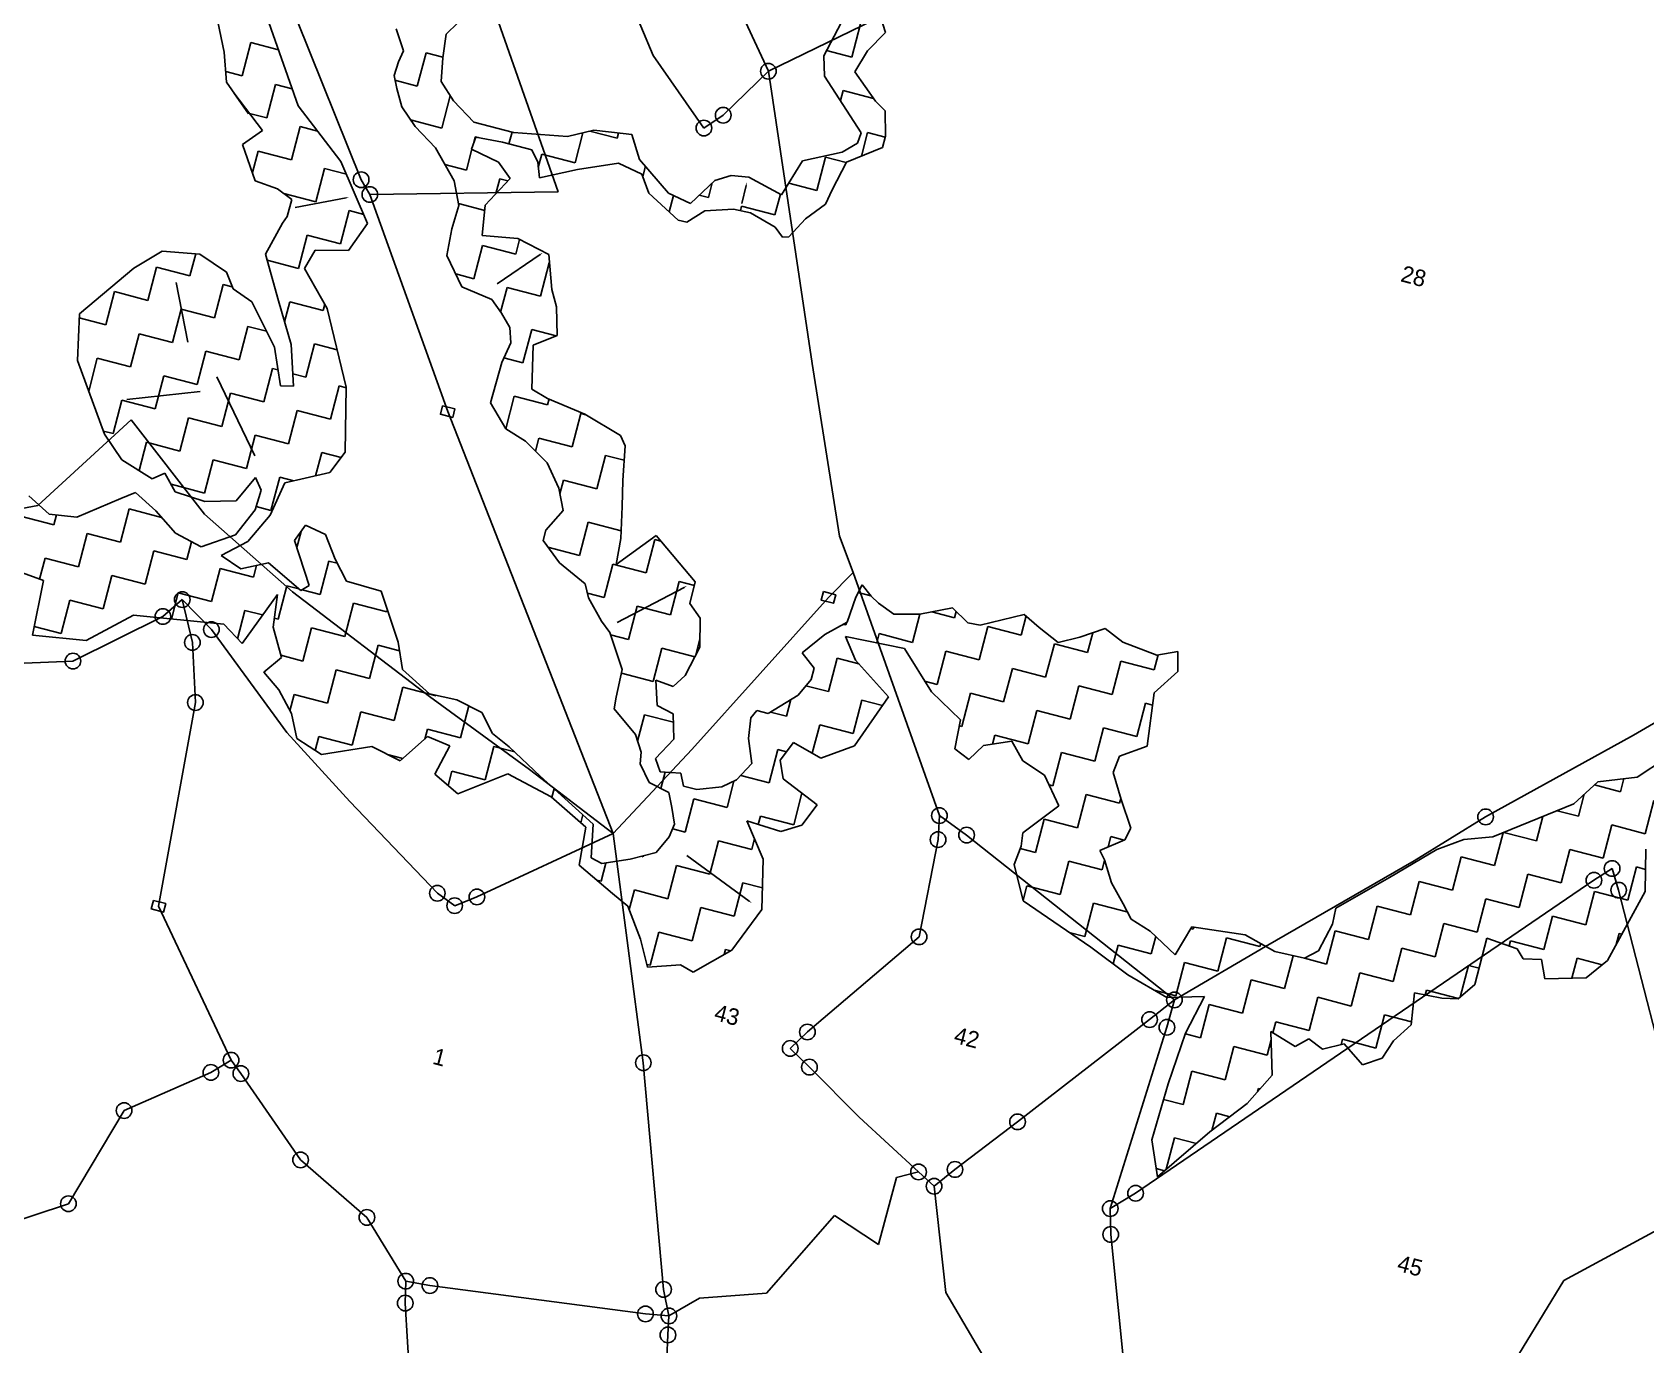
# Model space of a CAD drawing. Header units: metres. Extents: x 338426 to 341930, y 1767502 to 1770330.
# Drawn here: x 339715 to 340578, y 1768511 to 1769212 of the extents above; entities that cross this region are included whole.
import ezdxf

# ---------------------------------------------------------------- set-up
doc = ezdxf.new("R2010")
doc.units = ezdxf.units.M
for name, color, linetype in [('POLY_HATCH', 12, 'Continuous'), ('POLY_PARCEL', 6, 'Continuous'), ('POLY_WATER', 4, 'Continuous'), ('SYM_ARROW', 1, 'Continuous'), ('TEXT_PARCEL', 7, 'Continuous')]:
    doc.layers.add(name, color=color, linetype=linetype)
doc.styles.add('TEXT_MAP', font='')
doc.styles.get('TEXT_MAP').set_extended_font_data('Kruti Dev 050')

msp = doc.modelspace()

# ---------------------------------------------------------------- linework, layer by layer
for points in [[(339934.83, 1769012.71), (339941.44, 1769010.99), (339940.25, 1769006.42), (339933.64, 1769008.14)], [(340138.41, 1768913.38), (340145.02, 1768911.65), (340143.83, 1768907.08), (340137.22, 1768908.81)], [(339780.22, 1768748.32), (339786.83, 1768746.59), (339785.63, 1768742.02), (339779.03, 1768743.74)]]:
    msp.add_lwpolyline(points, close=True)
for centre in [(340108.99, 1769191.44), (340084.84, 1769167.96), (340074.51, 1769161.11), (340074.51, 1769161.11), (339891.26, 1769133.49), (339895.9, 1769125.58), (339795.65, 1768909.07), (339785.27, 1768900.03), (339811.2, 1768893.05), (339801.01, 1768886.15), (339737.19, 1768876.21), (339737.19, 1768876.21), (339802.66, 1768854.05), (340200.43, 1768793.62), (340492.5, 1768792.93), (340199.73, 1768780.76), (340215, 1768783.22), (340560.14, 1768765.33), (339932, 1768752.09), (340550.43, 1768759.03), (340563.63, 1768753.76), (339941.27, 1768745.47), (339953.16, 1768750.13), (340189.6, 1768728.81), (340326.08, 1768695.08), (340312.85, 1768684.58), (340129.85, 1768677.95), (340322.1, 1768680.45), (340120.67, 1768669.17), (339821.71, 1768662.89), (340042.14, 1768661.51), (340130.97, 1768659.17), (339810.94, 1768656.33), (339826.95, 1768655.71), (339764.53, 1768635.93), (340242.22, 1768629.94), (339858.89, 1768609.56), (340189.28, 1768603.14), (340208.78, 1768604.47), (340197.61, 1768595.49), (340305.36, 1768591.74), (339734.73, 1768586.19), (340291.78, 1768583.59), (339894.34, 1768578.87), (340292.07, 1768569.73), (339915.1, 1768544.77), (339928.04, 1768542.44), (340052.96, 1768540.38), (339914.82, 1768533.04), (340043.29, 1768527.28), (340055.85, 1768526.19), (340055.28, 1768516.01)]:
    msp.add_circle(centre, 4.18)
at = {"layer": 'POLY_HATCH'}
for p, q in [((339818.08, 1769201.6), (339813.73, 1769222.12)), ((339837.49, 1769230.42), (339857.51, 1769172.97)), ((340138.7, 1769199.75), (340151.59, 1769224.38)), ((340167.78, 1769224.54), (340171.57, 1769212.24)), ((339913.9, 1769202.36), (339909.98, 1769214.15)), ((339942.94, 1769217.4), (339936.69, 1769211.28)), ((339936.69, 1769211.28), (339934.92, 1769198.57)), ((340171.57, 1769212.24), (340161.99, 1769202.36)), ((339819.31, 1769185.67), (339818.08, 1769201.6)), ((339908.84, 1769189.14), (339911.31, 1769196.57)), ((339911.31, 1769196.57), (339913.9, 1769202.36)), ((339934.92, 1769198.57), (339933.98, 1769185.9)), ((340139.09, 1769188.87), (340138.7, 1769199.75)), ((340161.99, 1769202.36), (340155.3, 1769191.18)), ((339910.28, 1769182.3), (339908.84, 1769189.14)), ((340158.64, 1769158.47), (340139.09, 1769188.87)), ((340155.3, 1769191.18), (340166.26, 1769175.4)), ((339831.02, 1769168.61), (339819.31, 1769185.67)), ((339838.47, 1769159.85), (339823.25, 1769179.98)), ((339823.25, 1769179.98), (339831.02, 1769168.61)), ((339913.09, 1769172.42), (339910.28, 1769182.3)), ((339933.98, 1769185.9), (339940.61, 1769175.65)), ((339857.51, 1769172.97), (339880.48, 1769143.28)), ((339920.07, 1769161.98), (339913.09, 1769172.42)), ((339940.61, 1769175.65), (339951.59, 1769164.26)), ((340166.26, 1769175.4), (340171.4, 1769170.29)), ((340171.4, 1769170.29), (340171.64, 1769156.77)), ((339931.08, 1769150.49), (339920.07, 1769161.98)), ((339951.59, 1769164.26), (339972.64, 1769158.77)), ((339827.9, 1769152.38), (339838.47, 1769159.85)), ((339952.53, 1769156.27), (339950.31, 1769149.85)), ((339966.91, 1769153.59), (339952.53, 1769156.27)), ((339982.55, 1769149.51), (339966.91, 1769153.59)), ((339972.64, 1769158.77), (340001.55, 1769156.64)), ((340001.55, 1769156.64), (340015.59, 1769159.95)), ((340015.59, 1769159.95), (340031.41, 1769158.14)), ((340031.41, 1769158.14), (340035.95, 1769157.73)), ((340035.95, 1769157.73), (340040.18, 1769144.23)), ((340148.41, 1769148.21), (340156.68, 1769153.05)), ((340156.68, 1769153.05), (340158.64, 1769158.47)), ((340171.64, 1769156.77), (340170.06, 1769150.72)), ((339834.65, 1769132.85), (339827.9, 1769152.38)), ((339941.02, 1769132.82), (339931.08, 1769150.49)), ((339950.31, 1769149.85), (339964.66, 1769142.87)), ((339985.65, 1769142.78), (339982.55, 1769149.51)), ((340040.18, 1769144.23), (340055.65, 1769126.25)), ((340127.25, 1769143.51), (340148.41, 1769148.21)), ((340170.06, 1769150.72), (340150.76, 1769142.84)), ((339880.48, 1769143.28), (339894.7, 1769110.11)), ((339964.66, 1769142.87), (339971.02, 1769134.21)), ((339986.7, 1769134.43), (339985.65, 1769142.78)), ((340006.93, 1769138.92), (339986.7, 1769134.43)), ((340028.84, 1769142.36), (340006.93, 1769138.92)), ((340041.3, 1769136.41), (340028.84, 1769142.36)), ((340045.12, 1769126.26), (340041.3, 1769136.41)), ((340080.35, 1769133.14), (340089.1, 1769135.7)), ((340089.1, 1769135.7), (340098.58, 1769134.84)), ((340116.06, 1769125.43), (340127.25, 1769143.51)), ((340150.76, 1769142.84), (340143.15, 1769128.13)), ((339846.5, 1769128.68), (339834.65, 1769132.85)), ((339854.15, 1769122.92), (339846.5, 1769128.68)), ((339943.54, 1769119.78), (339941.02, 1769132.82)), ((339971.02, 1769134.21), (339957.59, 1769119.95)), ((340067.42, 1769120.85), (340080.35, 1769133.14)), ((340098.58, 1769134.84), (340116.06, 1769125.43)), ((340143.15, 1769128.13), (340139.53, 1769120.46)), ((339851.79, 1769113.84), (339854.15, 1769122.92)), ((339939.74, 1769107.31), (339943.54, 1769119.78)), ((339957.59, 1769119.95), (339956.04, 1769103.67)), ((340060.78, 1769111.94), (340045.12, 1769126.26)), ((340055.65, 1769126.25), (340067.42, 1769120.85)), ((340139.53, 1769120.46), (340128.82, 1769112.49)), ((339840.07, 1769093.75), (339849.22, 1769110.21)), ((339849.22, 1769110.21), (339851.79, 1769113.84)), ((339894.7, 1769110.11), (339884.43, 1769095.57)), ((340065.32, 1769110.76), (340060.78, 1769111.94)), ((340075, 1769116.85), (340065.32, 1769110.76)), ((340090.31, 1769117.7), (340075, 1769116.85)), ((340099.52, 1769115.83), (340090.31, 1769117.7)), ((340112.59, 1769108.11), (340099.52, 1769115.83)), ((340128.82, 1769112.49), (340119.87, 1769102.98)), ((339937.07, 1769092.94), (339939.74, 1769107.31)), ((339956.04, 1769103.67), (339975.04, 1769102.08)), ((339975.04, 1769102.08), (339991.64, 1769093.44)), ((340116.58, 1769102.76), (340112.59, 1769108.11)), ((340119.87, 1769102.98), (340116.58, 1769102.76)), ((339769.69, 1769086.28), (339784.95, 1769095.22)), ((339784.95, 1769095.22), (339805.04, 1769093.74)), ((339805.04, 1769093.74), (339819.24, 1769084.11)), ((339847.03, 1769068.78), (339840.07, 1769093.75)), ((339866.73, 1769095.88), (339860.94, 1769086.08)), ((339884.43, 1769095.57), (339866.73, 1769095.88)), ((339945.12, 1769076.3), (339937.07, 1769092.94)), ((339991.64, 1769093.44), (339993.22, 1769074.72)), ((339740.66, 1769061.86), (339769.69, 1769086.28)), ((339819.24, 1769084.11), (339822.81, 1769075.1)), ((339860.94, 1769086.08), (339873.11, 1769064.6)), ((339961.11, 1769069.43), (339945.12, 1769076.3)), ((339822.81, 1769075.1), (339832.86, 1769068.17)), ((339832.86, 1769068.17), (339839.92, 1769053.95)), ((339853.87, 1769045.46), (339847.03, 1769068.78)), ((339966.22, 1769062.17), (339961.11, 1769069.43)), ((339993.22, 1769074.72), (339995.66, 1769065.47)), ((339739.52, 1769036.85), (339740.66, 1769061.86)), ((339873.11, 1769064.6), (339883.18, 1769022.67)), ((339970.7, 1769054.54), (339966.22, 1769062.17)), ((339995.66, 1769065.47), (339996.01, 1769050.3)), ((339839.92, 1769053.95), (339844.88, 1769044.04)), ((339971.24, 1769046.32), (339970.7, 1769054.54)), ((339996.01, 1769050.3), (339983.31, 1769045)), ((339844.88, 1769044.04), (339848.08, 1769023.28)), ((339855.04, 1769023.08), (339853.87, 1769045.46)), ((339966.5, 1769035.8), (339971.24, 1769046.32)), ((339983.31, 1769045), (339982.56, 1769021.51)), ((339754.05, 1768997.53), (339739.52, 1769036.85)), ((339960.34, 1769014.25), (339966.5, 1769035.8)), ((339848.08, 1769023.28), (339855.04, 1769023.08)), ((339883.18, 1769022.67), (339882.7, 1768987.8)), ((339982.56, 1769021.51), (339990.99, 1769016.62)), ((339990.99, 1769016.62), (340010.88, 1769008.19)), ((339968.54, 1769000.27), (339960.34, 1769014.25)), ((340010.88, 1769008.19), (340029.99, 1768996.74)), ((339763.39, 1768983.78), (339754.05, 1768997.53)), ((339979.22, 1768993.71), (339968.54, 1769000.27)), ((339990.74, 1768982.09), (339979.22, 1768993.71)), ((340029.99, 1768996.74), (340032.34, 1768991.29)), ((340032.34, 1768991.29), (340031.26, 1768972.72)), ((339779.6, 1768973.63), (339763.39, 1768983.78)), ((339882.7, 1768987.8), (339874.5, 1768977.02)), ((339996.93, 1768968.63), (339990.74, 1768982.09)), ((339786.33, 1768976.72), (339779.6, 1768973.63)), ((339791.8, 1768966.68), (339786.33, 1768976.72)), ((339834.74, 1768974.31), (339824.5, 1768961.91)), ((339837.84, 1768967.58), (339834.74, 1768974.31)), ((339861.32, 1768974), (339850.42, 1768971.46)), ((339874.5, 1768977.02), (339861.32, 1768974)), ((340031.26, 1768972.72), (340030.87, 1768958.83)), ((339713.64, 1768964.57), (339724.54, 1768954.72)), ((339739.19, 1768953.05), (339762.81, 1768963.04)), ((339762.81, 1768963.04), (339770.67, 1768966.27)), ((339770.67, 1768966.27), (339781.57, 1768956.42)), ((339807.68, 1768961.45), (339791.8, 1768966.68)), ((339834.57, 1768957.12), (339837.84, 1768967.58)), ((339850.42, 1768971.46), (339842.65, 1768954.1)), ((339999.21, 1768956.73), (339996.93, 1768968.63)), ((339724.54, 1768954.72), (339739.19, 1768953.05)), ((339781.57, 1768956.42), (339791.95, 1768944.56)), ((339824.5, 1768961.91), (339807.68, 1768961.45)), ((339824.06, 1768943.71), (339834.57, 1768957.12)), ((339989.99, 1768946.21), (339999.21, 1768956.73)), ((340030.87, 1768958.83), (340030.19, 1768941.77)), ((339842.65, 1768954.1), (339830.76, 1768940.15)), ((339855.67, 1768940.65), (339861.57, 1768948.8)), ((339861.57, 1768948.8), (339872.15, 1768943.88)), ((339988.55, 1768940.66), (339989.99, 1768946.21)), ((339791.95, 1768944.56), (339805.66, 1768937.21)), ((339805.66, 1768937.21), (339824.06, 1768943.71)), ((339830.76, 1768940.15), (339816.39, 1768932.6)), ((339863.4, 1768916.56), (339855.67, 1768940.65)), ((339872.15, 1768943.88), (339877.32, 1768930.69)), ((339997.28, 1768928.69), (339988.55, 1768940.66)), ((340027.64, 1768927.9), (340048.92, 1768943.34)), ((340030.19, 1768941.77), (340027.64, 1768927.9)), ((340048.92, 1768943.34), (340069.91, 1768918.48)), ((339721.46, 1768919.26), (339690.28, 1768930.5)), ((339816.39, 1768932.6), (339826.94, 1768925.53)), ((339826.94, 1768925.53), (339841.77, 1768928.66)), ((339841.77, 1768928.66), (339858.94, 1768913.95)), ((339877.32, 1768930.69), (339883.4, 1768918.87)), ((340011.08, 1768917.55), (339997.28, 1768928.69)), ((339715.53, 1768890.02), (339721.46, 1768919.26)), ((339846.49, 1768911.84), (339827.57, 1768885.56)), ((339844.18, 1768894.3), (339846.49, 1768911.84)), ((339858.94, 1768913.95), (339863.4, 1768916.56)), ((339883.4, 1768918.87), (339901.93, 1768913.49)), ((339901.93, 1768913.49), (339911.02, 1768886.36)), ((340012.9, 1768910.08), (340011.08, 1768917.55)), ((340069.91, 1768918.48), (340067.07, 1768907.06)), ((340155.75, 1768910.29), (340159.11, 1768916.95)), ((340159.11, 1768916.95), (340163.98, 1768910.83)), ((340019.85, 1768897.5), (340012.9, 1768910.08)), ((340067.07, 1768907.06), (340072.55, 1768899.16)), ((340151.19, 1768896.94), (340155.75, 1768910.29)), ((340163.98, 1768910.83), (340167.86, 1768907.13)), ((340167.86, 1768907.13), (340176.02, 1768901.23)), ((340190.06, 1768901.33), (340207.44, 1768904.67)), ((340207.44, 1768904.67), (340215.58, 1768896.63)), ((339769.5, 1768900.72), (339744.25, 1768887.17)), ((339817.85, 1768895.85), (339769.5, 1768900.72)), ((339827.57, 1768885.56), (339817.85, 1768895.85)), ((339848.6, 1768878.18), (339844.18, 1768894.3)), ((340024.21, 1768891.51), (340019.85, 1768897.5)), ((340072.55, 1768899.16), (340072.27, 1768883.62)), ((340139.24, 1768890.37), (340151.19, 1768896.94)), ((340176.02, 1768901.23), (340190.06, 1768901.33)), ((340215.58, 1768896.63), (340222.27, 1768895.42)), ((340222.27, 1768895.42), (340245.85, 1768901.11)), ((340245.85, 1768901.11), (340253.74, 1768894.2)), ((340253.74, 1768894.2), (340264.03, 1768886.13)), ((339744.25, 1768887.17), (339715.53, 1768890.02)), ((339911.02, 1768886.36), (339913.32, 1768871.68)), ((340030.89, 1768871.68), (340024.21, 1768891.51)), ((340127, 1768880.64), (340139.24, 1768890.37)), ((340181.78, 1768882.94), (340150.31, 1768889.34)), ((340150.31, 1768889.34), (340155.61, 1768876.61)), ((340264.03, 1768886.13), (340275.57, 1768889.04)), ((340275.57, 1768889.04), (340289.15, 1768893.57)), ((340289.15, 1768893.57), (340298.56, 1768886.27)), ((340298.56, 1768886.27), (340316.7, 1768879.38)), ((339839.25, 1768870.19), (339848.6, 1768878.18)), ((340072.27, 1768883.62), (340064.53, 1768868.42)), ((340133.49, 1768872.49), (340127, 1768880.64)), ((340196.14, 1768859.69), (340181.78, 1768882.94)), ((340316.7, 1768879.38), (340327.97, 1768881.28)), ((340327.97, 1768881.28), (340327.86, 1768870.54)), ((339847.25, 1768860.84), (339839.25, 1768870.19)), ((339913.32, 1768871.68), (339927.73, 1768858.77)), ((340027.58, 1768856.93), (340030.89, 1768871.68)), ((340064.53, 1768868.42), (340058.14, 1768862.55)), ((340131.91, 1768866.44), (340133.49, 1768872.49)), ((340155.61, 1768876.61), (340173.21, 1768857.06)), ((340327.86, 1768870.54), (340315.23, 1768859.3)), ((339853.94, 1768848.21), (339847.25, 1768860.84)), ((340058.14, 1768862.55), (340048.82, 1768866.06)), ((340048.82, 1768866.06), (340049.57, 1768852.4)), ((340124.87, 1768858.05), (340131.91, 1768866.44)), ((340211.75, 1768844.73), (340196.14, 1768859.69)), ((339927.73, 1768858.77), (339942.5, 1768855.45)), ((339942.5, 1768855.45), (339955.83, 1768848.74)), ((340026.5, 1768850.75), (340027.58, 1768856.93)), ((340049.57, 1768852.4), (340058.12, 1768848.01)), ((340108.84, 1768848.24), (340124.87, 1768858.05)), ((340173.21, 1768857.06), (340155.04, 1768830.96)), ((340315.23, 1768859.3), (340311.52, 1768830.66)), ((339856.79, 1768834.77), (339853.94, 1768848.21)), ((339955.83, 1768848.74), (339961.54, 1768837.56)), ((340038, 1768836.98), (340026.5, 1768850.75)), ((340058.12, 1768848.01), (340058.37, 1768834.49)), ((340098.33, 1768834.83), (340099.58, 1768845.81)), ((340099.58, 1768845.81), (340102.78, 1768849.82)), ((340102.78, 1768849.82), (340108.84, 1768848.24)), ((340208.61, 1768829.22), (340211.75, 1768844.73)), ((339870.02, 1768826.33), (339856.79, 1768834.77)), ((339926.81, 1768835.83), (339912.08, 1768822.89)), ((339938.69, 1768830.91), (339926.81, 1768835.83)), ((339961.54, 1768837.56), (339970.44, 1768830.39)), ((340040.94, 1768827.6), (340038, 1768836.98)), ((340058.37, 1768834.49), (340048.65, 1768824.11)), ((340100.22, 1768821.41), (340098.33, 1768834.83)), ((339897.01, 1768830.62), (339870.02, 1768826.33)), ((339912.08, 1768822.89), (339897.01, 1768830.62)), ((339930.65, 1768815.77), (339938.69, 1768830.91)), ((339970.44, 1768830.39), (339986.94, 1768814.77)), ((340040.37, 1768821.28), (340040.94, 1768827.6)), ((340122.36, 1768832.69), (340115.34, 1768823.18)), ((340136.97, 1768824.33), (340122.36, 1768832.69)), ((340155.04, 1768830.96), (340136.97, 1768824.33)), ((340216.22, 1768823.6), (340208.61, 1768829.22)), ((340224.07, 1768831.08), (340216.22, 1768823.6)), ((340239.23, 1768833.47), (340224.07, 1768831.08)), ((340245.08, 1768822.87), (340239.23, 1768833.47)), ((340296.67, 1768825.38), (340293.31, 1768816.73)), ((340311.52, 1768830.66), (340296.67, 1768825.38)), ((340045.33, 1768811.38), (340040.37, 1768821.28)), ((340048.65, 1768824.11), (340051.11, 1768817)), ((340051.11, 1768817), (340062.23, 1768816.25)), ((340092.04, 1768812.78), (340100.22, 1768821.41)), ((340115.34, 1768823.18), (340116.83, 1768813.26)), ((340256.72, 1768815.3), (340245.08, 1768822.87)), ((340293.31, 1768816.73), (340297.59, 1768802.16)), ((340573.61, 1768814.22), (340588.69, 1768824.06)), ((339942.9, 1768805.32), (339930.65, 1768815.77)), ((339969.75, 1768816), (339942.9, 1768805.32)), ((339992.85, 1768803.62), (339969.75, 1768816)), ((339986.94, 1768814.77), (340015.25, 1768789.07)), ((340055.77, 1768805.96), (340045.33, 1768811.38)), ((340062.23, 1768816.25), (340063.67, 1768809.41)), ((340063.67, 1768809.41), (340070.74, 1768807.57)), ((340070.74, 1768807.57), (340084.03, 1768808.95)), ((340084.03, 1768808.95), (340092.04, 1768812.78)), ((340116.83, 1768813.26), (340135.02, 1768799.45)), ((340264.23, 1768798.82), (340256.72, 1768815.3)), ((340539.7, 1768799.92), (340552.47, 1768811.66)), ((340552.47, 1768811.66), (340573.61, 1768814.22)), ((340011.33, 1768787.46), (339992.85, 1768803.62)), ((340057.46, 1768797.98), (340055.77, 1768805.96)), ((340135.02, 1768799.45), (340126.92, 1768788.58)), ((340297.59, 1768802.16), (340302.75, 1768786.81)), ((340496.27, 1768782.18), (340539.7, 1768799.92)), ((340058.88, 1768788.99), (340057.46, 1768797.98)), ((340115.59, 1768785.18), (340097.54, 1768790.8)), ((340097.54, 1768790.8), (340106.28, 1768770.38)), ((340245.01, 1768784.34), (340264.23, 1768798.82)), ((340007.82, 1768767.06), (340011.33, 1768787.46)), ((340015.25, 1768789.07), (340014.31, 1768771.01)), ((340048.99, 1768773.81), (340056.03, 1768782.2)), ((340056.03, 1768782.2), (340058.88, 1768788.99)), ((340126.92, 1768788.58), (340115.59, 1768785.18)), ((340244.09, 1768777.32), (340245.01, 1768784.34)), ((340302.75, 1768786.81), (340299.52, 1768780.65)), ((340480.83, 1768780.83), (340496.27, 1768782.18)), ((340035.17, 1768770.41), (340048.99, 1768773.81)), ((340240.33, 1768767.53), (340244.09, 1768777.32)), ((340299.52, 1768780.65), (340286.19, 1768774.98)), ((340286.19, 1768774.98), (340288.67, 1768770.03)), ((340441.04, 1768760.53), (340466.49, 1768775.42)), ((340466.49, 1768775.42), (340480.83, 1768780.83)), ((340578.21, 1768775.68), (340577.77, 1768753.12)), ((340025.67, 1768751.97), (340007.82, 1768767.06)), ((340014.31, 1768771.01), (340019.97, 1768767.92)), ((340019.97, 1768767.92), (340035.17, 1768770.41)), ((340106.28, 1768770.38), (340105.58, 1768743.35)), ((340245.25, 1768748.11), (340240.33, 1768767.53)), ((340288.67, 1768770.03), (340292.46, 1768757.73)), ((340292.46, 1768757.73), (340298.67, 1768746.42)), ((340412.33, 1768744.2), (340441.04, 1768760.53)), ((340033.91, 1768745.28), (340025.67, 1768751.97)), ((340281.43, 1768723.24), (340245.25, 1768748.11)), ((340577.77, 1768753.12), (340557.68, 1768716.18)), ((340040.65, 1768727.64), (340033.91, 1768745.28)), ((340105.58, 1768743.35), (340089.49, 1768721.7)), ((340298.67, 1768746.42), (340303.01, 1768738.29)), ((340410.6, 1768735.5), (340412.33, 1768744.2)), ((340303.01, 1768738.29), (340313.19, 1768731.86)), ((340313.19, 1768731.86), (340326.59, 1768719.21)), ((340326.59, 1768719.21), (340335.34, 1768734.15)), ((340335.34, 1768734.15), (340363.88, 1768729.93)), ((340403.12, 1768721.3), (340410.6, 1768735.5)), ((340044.44, 1768712.6), (340040.65, 1768727.64)), ((340089.49, 1768721.7), (340068.7, 1768709.89)), ((340301.2, 1768708.56), (340281.43, 1768723.24)), ((340363.88, 1768729.93), (340379.85, 1768720.92)), ((340493.14, 1768728.04), (340486.71, 1768703.42)), ((340509.38, 1768722.44), (340493.14, 1768728.04)), ((340512.52, 1768717.09), (340509.38, 1768722.44)), ((340062.03, 1768713.9), (340044.44, 1768712.6)), ((340068.7, 1768709.89), (340062.03, 1768713.9)), ((340379.85, 1768720.92), (340395.62, 1768717.34)), ((340395.62, 1768717.34), (340403.12, 1768721.3)), ((340522.43, 1768716.77), (340512.52, 1768717.09)), ((340524.24, 1768706.32), (340522.43, 1768716.77)), ((340557.68, 1768716.18), (340546.19, 1768706.94)), ((340322.06, 1768696.31), (340301.2, 1768708.56)), ((340546.19, 1768706.94), (340524.24, 1768706.32)), ((340342.2, 1768696.95), (340322.06, 1768696.31)), ((340332.09, 1768677.36), (340342.2, 1768696.95)), ((340454.39, 1768698.95), (340452.62, 1768681.73)), ((340469.06, 1768696.03), (340454.39, 1768698.95)), ((340477.9, 1768695.74), (340469.06, 1768696.03)), ((340486.71, 1768703.42), (340477.9, 1768695.74)), ((340452.62, 1768681.73), (340443.16, 1768673.31)), ((340322.76, 1768650.32), (340332.09, 1768677.36)), ((340390.61, 1768670.25), (340377.69, 1768678.16)), ((340377.69, 1768678.16), (340378.42, 1768654.84)), ((340398, 1768674.21), (340390.61, 1768670.25)), ((340405.19, 1768668.71), (340398, 1768674.21)), ((340416.83, 1768671.57), (340405.19, 1768668.71)), ((340426.62, 1768660.39), (340416.83, 1768671.57)), ((340443.16, 1768673.31), (340437.1, 1768664.01)), ((340437.1, 1768664.01), (340426.62, 1768660.39)), ((340378.42, 1768654.84), (340364.95, 1768639.76)), ((340314.04, 1768620.39), (340322.76, 1768650.32)), ((340364.95, 1768639.76), (340345.08, 1768624.53)), ((340317.04, 1768600.56), (340314.04, 1768620.39)), ((340345.08, 1768624.53), (340317.04, 1768600.56))]:
    msp.add_line(p, q, dxfattribs=at)
at = {"layer": 'POLY_HATCH', "linetype": 'Continuous'}
for p, q in [((340153.57, 1769199), (340158.22, 1769216.81)), ((339827.62, 1769189), (339832.27, 1769206.8)), ((339832.27, 1769206.8), (339847.07, 1769202.94)), ((339921.3, 1769183.56), (339925.95, 1769201.37)), ((339925.95, 1769201.37), (339934.98, 1769199.01)), ((340140.14, 1769202.51), (340153.57, 1769199)), ((339818.87, 1769191.28), (339827.62, 1769189)), ((339840.78, 1769166.54), (339845.43, 1769184.35)), ((339845.43, 1769184.35), (339854.36, 1769182.01)), ((339909.36, 1769186.68), (339921.3, 1769183.56)), ((340147.51, 1769175.78), (340148.92, 1769181.2)), ((340148.92, 1769181.2), (340165.19, 1769176.95)), ((339934.46, 1769161.1), (339938.93, 1769178.24)), ((339831.6, 1769168.94), (339840.78, 1769166.54)), ((339853.94, 1769144.09), (339858.58, 1769161.89)), ((339858.58, 1769161.89), (339867.98, 1769159.44)), ((339917.74, 1769165.47), (339934.46, 1769161.1)), ((339951.25, 1769152.58), (339952.26, 1769156.46)), ((339952.26, 1769156.46), (339954.08, 1769155.98)), ((339970.31, 1769152.71), (339971.94, 1769158.95)), ((340005.68, 1769142.51), (340009.88, 1769158.6)), ((340013.57, 1769159.47), (340028.14, 1769155.67)), ((340028.14, 1769155.67), (340028.86, 1769158.44)), ((340158.78, 1769146.11), (340162.08, 1769158.74)), ((340162.08, 1769158.74), (340171.51, 1769156.28)), ((339833.13, 1769137.25), (339836.13, 1769148.73)), ((339836.13, 1769148.73), (339853.94, 1769144.09)), ((339947.62, 1769138.65), (339950.51, 1769149.75)), ((339986, 1769139.97), (339987.88, 1769147.16)), ((339987.88, 1769147.16), (340005.68, 1769142.51)), ((340134.98, 1769127.78), (340139.62, 1769145.58)), ((340139.62, 1769145.58), (340150.68, 1769142.7)), ((339867.09, 1769121.63), (339871.74, 1769139.44)), ((339871.74, 1769139.44), (339883.44, 1769136.38)), ((339936.04, 1769141.67), (339947.62, 1769138.65)), ((340041.79, 1769135.11), (340043.24, 1769140.67)), ((339963.35, 1769126.07), (339965.42, 1769134)), ((339965.42, 1769134), (339969.75, 1769132.87)), ((340076.91, 1769123.92), (340078.97, 1769131.83)), ((340119.94, 1769131.7), (340134.98, 1769127.78)), ((339849.9, 1769126.12), (339867.09, 1769121.63)), ((339943.35, 1769120.74), (339957.32, 1769117.1)), ((340055.92, 1769116.39), (340058.19, 1769125.08)), ((340071.99, 1769125.2), (340076.91, 1769123.92)), ((340094.1, 1769116.93), (340094.71, 1769119.27)), ((340094.71, 1769119.27), (340112.52, 1769114.62)), ((340112.52, 1769114.62), (340115.43, 1769125.77)), ((339880.25, 1769099.18), (339884.9, 1769116.98)), ((339884.9, 1769116.98), (339892.62, 1769114.97)), ((339857.8, 1769086.02), (339862.45, 1769103.82)), ((339862.45, 1769103.82), (339880.25, 1769099.18)), ((339973.93, 1769093.74), (339975.98, 1769101.59)), ((339799.73, 1769082.16), (339802.8, 1769093.91)), ((339951.48, 1769080.58), (339956.13, 1769098.39)), ((339956.13, 1769098.39), (339973.93, 1769093.74)), ((339777.27, 1769069), (339781.92, 1769086.81)), ((339781.92, 1769086.81), (339799.73, 1769082.16)), ((339841.01, 1769090.4), (339857.8, 1769086.02)), ((339987.09, 1769071.29), (339991.74, 1769089.09)), ((339991.74, 1769089.09), (339992.02, 1769089.02)), ((339812.89, 1769059.7), (339817.54, 1769077.51)), ((339817.54, 1769077.51), (339822.36, 1769076.25)), ((339941.83, 1769083.1), (339951.48, 1769080.58)), ((339965.83, 1769062.72), (339969.28, 1769075.93)), ((339969.28, 1769075.93), (339987.09, 1769071.29)), ((339754.82, 1769055.84), (339759.47, 1769073.65)), ((339759.47, 1769073.65), (339777.27, 1769069)), ((339850.35, 1769057.48), (339853.15, 1769068.21)), ((339853.15, 1769068.21), (339870.95, 1769063.56)), ((339870.95, 1769063.56), (339871.82, 1769066.88)), ((339740.56, 1769059.57), (339754.82, 1769055.84)), ((339790.43, 1769046.55), (339795.08, 1769064.35)), ((339795.08, 1769064.35), (339812.89, 1769059.7)), ((339767.98, 1769033.39), (339772.63, 1769051.19)), ((339772.63, 1769051.19), (339790.43, 1769046.55)), ((339826.04, 1769037.25), (339830.69, 1769055.05)), ((339830.69, 1769055.05), (339840.67, 1769052.45)), ((339977.79, 1769035.67), (339982.44, 1769053.48)), ((339982.44, 1769053.48), (339995.47, 1769050.08)), ((339803.59, 1769024.09), (339808.24, 1769041.9)), ((339808.24, 1769041.9), (339826.04, 1769037.25)), ((339861.66, 1769027.95), (339866.31, 1769045.76)), ((339866.31, 1769045.76), (339878.4, 1769042.6)), ((339745.58, 1769020.45), (339750.17, 1769038.04)), ((339750.17, 1769038.04), (339767.98, 1769033.39)), ((339839.2, 1769014.79), (339843.85, 1769032.6)), ((339843.85, 1769032.6), (339846.76, 1769031.84)), ((339967.64, 1769038.32), (339977.79, 1769035.67)), ((339781.14, 1769010.93), (339785.78, 1769028.74)), ((339785.78, 1769028.74), (339803.59, 1769024.09)), ((339854.69, 1769029.77), (339861.66, 1769027.95)), ((339758.68, 1768997.78), (339763.33, 1769015.58)), ((339763.33, 1769015.58), (339781.14, 1769010.93)), ((339816.75, 1769001.64), (339821.4, 1769019.44)), ((339821.4, 1769019.44), (339839.2, 1769014.79)), ((339874.82, 1769005.5), (339879.46, 1769023.3)), ((339879.46, 1769023.3), (339883.18, 1769022.33)), ((339968.55, 1769000.26), (339973.14, 1769017.87)), ((339973.14, 1769017.87), (339990.95, 1769013.22)), ((339990.95, 1769013.22), (339991.75, 1769016.29)), ((339794.29, 1768988.48), (339798.94, 1769006.28)), ((339798.94, 1769006.28), (339816.75, 1769001.64)), ((339852.36, 1768992.34), (339857.01, 1769010.15)), ((339857.01, 1769010.15), (339874.82, 1769005.5)), ((340004.11, 1768990.76), (340008.76, 1769008.57)), ((340008.76, 1769008.57), (340011.41, 1769007.88)), ((339753.45, 1768999.14), (339758.68, 1768997.78)), ((339772.55, 1768978.04), (339776.49, 1768993.13)), ((339776.49, 1768993.13), (339794.29, 1768988.48)), ((339829.91, 1768979.18), (339834.55, 1768996.99)), ((339834.55, 1768996.99), (339852.36, 1768992.34)), ((339984.47, 1768988.41), (339986.3, 1768995.41)), ((339986.3, 1768995.41), (340004.11, 1768990.76)), ((339807.45, 1768966.02), (339812.1, 1768983.83)), ((339812.1, 1768983.83), (339829.91, 1768979.18)), ((339866.93, 1768975.28), (339870.17, 1768987.69)), ((339870.17, 1768987.69), (339880.56, 1768984.98)), ((340017.27, 1768968.31), (340021.91, 1768986.11)), ((340021.91, 1768986.11), (340031.89, 1768983.51)), ((339843.06, 1768956.73), (339847.71, 1768974.53)), ((339847.71, 1768974.53), (339855.21, 1768972.57)), ((339997.52, 1768965.53), (339999.46, 1768972.96)), ((339999.46, 1768972.96), (340017.27, 1768968.31)), ((339789.64, 1768970.67), (339807.45, 1768966.02)), ((339789.64, 1768970.64), (339789.64, 1768970.67)), ((339762.54, 1768939.71), (339767.19, 1768957.51)), ((339767.19, 1768957.51), (339784.59, 1768952.97)), ((339835.09, 1768958.81), (339843.06, 1768956.73)), ((339709.12, 1768953.65), (339726.93, 1768949)), ((339726.93, 1768949), (339728.31, 1768954.29)), ((340007.97, 1768932.7), (340012.62, 1768950.5)), ((340012.62, 1768950.5), (340030.35, 1768945.87)), ((339740.09, 1768926.55), (339744.74, 1768944.36)), ((339744.74, 1768944.36), (339762.54, 1768939.71)), ((339798.15, 1768930.41), (339800.63, 1768939.91)), ((339856.89, 1768936.84), (339859.13, 1768945.43)), ((340043.58, 1768923.4), (340048.23, 1768941.21)), ((340048.23, 1768941.21), (340051.43, 1768940.37)), ((339719.36, 1768920.02), (339722.28, 1768931.2)), ((339722.28, 1768931.2), (339740.09, 1768926.55)), ((339775.7, 1768917.25), (339780.35, 1768935.06)), ((339780.35, 1768935.06), (339798.15, 1768930.41)), ((339869.38, 1768911.82), (339874.03, 1768929.62)), ((339874.03, 1768929.62), (339878.47, 1768928.46)), ((339991.16, 1768937.08), (340007.97, 1768932.7)), ((339753.24, 1768904.1), (339757.89, 1768921.9)), ((339757.89, 1768921.9), (339775.7, 1768917.25)), ((339811.31, 1768907.96), (339815.96, 1768925.76)), ((339815.96, 1768925.76), (339833.77, 1768921.11)), ((339833.77, 1768921.11), (339835.39, 1768927.32)), ((340021.13, 1768910.24), (340025.77, 1768928.05)), ((340025.77, 1768928.05), (340043.58, 1768923.4)), ((339789.87, 1768898.67), (339793.51, 1768912.6)), ((339793.51, 1768912.6), (339811.31, 1768907.96)), ((339846.92, 1768898.66), (339851.57, 1768916.47)), ((339851.57, 1768916.47), (339857.95, 1768914.8)), ((339859.64, 1768914.36), (339869.38, 1768911.82)), ((340012.29, 1768912.55), (340021.13, 1768910.24)), ((340056.74, 1768900.94), (340061.39, 1768918.75)), ((340061.39, 1768918.75), (340069.45, 1768916.64)), ((340157.02, 1768912.8), (340163.82, 1768911.03)), ((339730.79, 1768890.94), (339735.44, 1768908.74)), ((339735.44, 1768908.74), (339753.24, 1768904.1)), ((339825.15, 1768888.12), (339829.12, 1768903.31)), ((339829.12, 1768903.31), (339838.57, 1768900.84)), ((339882.54, 1768889.36), (339887.19, 1768907.17)), ((339887.19, 1768907.17), (339904.99, 1768902.52)), ((339904.99, 1768902.52), (339905.26, 1768903.55)), ((340034.28, 1768887.79), (340038.93, 1768905.59)), ((340038.93, 1768905.59), (340056.74, 1768900.94)), ((340208.49, 1768899.37), (340209.37, 1768902.76)), ((339716.48, 1768894.67), (339730.79, 1768890.94)), ((339844.83, 1768899.21), (339846.92, 1768898.66)), ((339860.08, 1768876.2), (339864.73, 1768894.01)), ((339864.73, 1768894.01), (339882.54, 1768889.36)), ((340149.17, 1768895.83), (340150.42, 1768895.51)), ((340150.42, 1768895.51), (340150.73, 1768896.69)), ((340186.03, 1768886.21), (340189.98, 1768901.33)), ((340196.34, 1768902.54), (340208.49, 1768899.37)), ((340221.64, 1768876.91), (340226.29, 1768894.72)), ((340226.29, 1768894.72), (340244.1, 1768890.07)), ((340244.1, 1768890.07), (340246.77, 1768900.3)), ((340024.62, 1768890.31), (340034.28, 1768887.79)), ((340070.15, 1768879.46), (340072.35, 1768887.88)), ((340166.94, 1768885.95), (340168.22, 1768890.86)), ((340168.22, 1768890.86), (340186.03, 1768886.21)), ((340257.26, 1768867.62), (340261.9, 1768885.42)), ((340261.9, 1768885.42), (340279.71, 1768880.77)), ((340279.71, 1768880.77), (340282.47, 1768891.34)), ((339848.3, 1768879.28), (339860.08, 1768876.2)), ((339895.69, 1768866.91), (339900.34, 1768884.71)), ((339900.34, 1768884.71), (339911.74, 1768881.74)), ((340047.44, 1768865.33), (340052.09, 1768883.14)), ((340052.09, 1768883.14), (340069.68, 1768878.54)), ((340141.12, 1768859.9), (340145.77, 1768877.7)), ((340145.77, 1768877.7), (340157.36, 1768874.68)), ((340199.19, 1768863.76), (340203.84, 1768881.56)), ((340203.84, 1768881.56), (340221.64, 1768876.91)), ((340315.32, 1768871.48), (340317.42, 1768879.5)), ((339839.43, 1768869.97), (339839.56, 1768870.45)), ((339873.24, 1768853.75), (339877.89, 1768871.56)), ((339877.89, 1768871.56), (339895.69, 1768866.91)), ((340030.46, 1768869.76), (340047.44, 1768865.33)), ((340234.8, 1768854.46), (340239.45, 1768872.27)), ((340239.45, 1768872.27), (340257.26, 1768867.62)), ((340292.87, 1768858.32), (340297.52, 1768876.13)), ((340297.52, 1768876.13), (340315.32, 1768871.48)), ((339908.85, 1768844.45), (339913.5, 1768862.26)), ((339913.5, 1768862.26), (339931.31, 1768857.61)), ((340129.06, 1768863.04), (340141.12, 1768859.9)), ((340192.55, 1768865.49), (340199.19, 1768863.76)), ((340270.41, 1768845.16), (340275.06, 1768862.97)), ((340275.06, 1768862.97), (340292.87, 1768858.32)), ((339853.16, 1768849.69), (339855.43, 1768858.4)), ((339855.43, 1768858.4), (339873.24, 1768853.75)), ((339931.31, 1768857.61), (339931.39, 1768857.94)), ((339944.46, 1768835.16), (339948.92, 1768852.22)), ((340118.67, 1768846.74), (340121, 1768855.68)), ((340154.28, 1768837.44), (340158.93, 1768855.25)), ((340158.93, 1768855.25), (340169.95, 1768852.37)), ((340212.35, 1768841.3), (340216.99, 1768859.11)), ((340216.99, 1768859.11), (340234.8, 1768854.46)), ((340306.03, 1768835.86), (340310.67, 1768853.67)), ((340310.67, 1768853.67), (340314.37, 1768852.71)), ((339886.4, 1768831.29), (339891.05, 1768849.1)), ((339891.05, 1768849.1), (339908.85, 1768844.45)), ((340039.11, 1768833.43), (340042.79, 1768847.53)), ((340042.79, 1768847.53), (340058.2, 1768843.5)), ((340110.06, 1768848.98), (340118.67, 1768846.74)), ((340247.96, 1768832), (340252.61, 1768849.81)), ((340252.61, 1768849.81), (340270.41, 1768845.16)), ((339866.64, 1768828.48), (339868.59, 1768835.94)), ((339868.59, 1768835.94), (339886.4, 1768831.29)), ((339925.27, 1768834.47), (339926.66, 1768839.8)), ((339926.66, 1768839.8), (339944.46, 1768835.16)), ((340132.5, 1768826.89), (340136.47, 1768842.09)), ((340136.47, 1768842.09), (340154.28, 1768837.44)), ((340211.12, 1768841.62), (340212.35, 1768841.3)), ((340228.9, 1768831.84), (340230.15, 1768836.65)), ((340230.15, 1768836.65), (340247.96, 1768832)), ((340283.57, 1768822.71), (340288.22, 1768840.51)), ((340288.22, 1768840.51), (340306.03, 1768835.86)), ((339905.33, 1768826.35), (339913.58, 1768824.2)), ((339957.62, 1768812.7), (339962.27, 1768830.51)), ((339962.27, 1768830.51), (339973.38, 1768827.61)), ((340109.37, 1768811.13), (340114.02, 1768828.93)), ((340114.02, 1768828.93), (340118.68, 1768827.71)), ((340261.12, 1768809.55), (340265.76, 1768827.36)), ((340265.76, 1768827.36), (340283.57, 1768822.71)), ((339937.81, 1768809.67), (339939.82, 1768817.35)), ((339939.82, 1768817.35), (339957.62, 1768812.7)), ((340051.53, 1768808.15), (340053.8, 1768816.82)), ((339993.23, 1768803.4), (339994.43, 1768807.97)), ((340086.91, 1768797.97), (340090.6, 1768812.09)), ((340094.22, 1768815.08), (340109.37, 1768811.13)), ((340259.1, 1768810.08), (340261.12, 1768809.55)), ((340550.69, 1768810.03), (340564.61, 1768806.4)), ((340564.61, 1768806.4), (340566.43, 1768813.35)), ((339993.04, 1768803.46), (339993.23, 1768803.4)), ((340064.46, 1768784.81), (340069.11, 1768802.62)), ((340069.11, 1768802.62), (340086.91, 1768797.97)), ((340122.53, 1768788.67), (340126.94, 1768805.58)), ((340274.27, 1768787.09), (340278.92, 1768804.9)), ((340278.92, 1768804.9), (340296.73, 1768800.25)), ((340296.73, 1768800.25), (340297.4, 1768802.82)), ((340542.16, 1768793.24), (340545.23, 1768805)), ((340577.77, 1768783.94), (340582.42, 1768801.75)), ((340008.69, 1768789.76), (340009.8, 1768794.02)), ((340103.57, 1768788.92), (340104.72, 1768793.32)), ((340104.72, 1768793.32), (340122.53, 1768788.67)), ((340251.82, 1768773.94), (340256.47, 1768791.74)), ((340256.47, 1768791.74), (340274.27, 1768787.09)), ((340519.7, 1768780.08), (340523.11, 1768793.14)), ((340530.68, 1768796.24), (340542.16, 1768793.24)), ((340057.85, 1768786.53), (340064.46, 1768784.81)), ((340290.62, 1768776.87), (340292.08, 1768782.45)), ((340292.08, 1768782.45), (340299.3, 1768780.56)), ((340497.25, 1768766.92), (340501.82, 1768784.45)), ((340502.27, 1768784.63), (340519.7, 1768780.08)), ((340555.31, 1768770.79), (340559.96, 1768788.59)), ((340559.96, 1768788.59), (340577.77, 1768783.94)), ((340077.62, 1768762.35), (340082.27, 1768780.16)), ((340082.27, 1768780.16), (340100.07, 1768775.51)), ((340100.07, 1768775.51), (340101.59, 1768781.33)), ((340243.61, 1768776.08), (340251.82, 1768773.94)), ((340532.86, 1768757.63), (340537.51, 1768775.43)), ((340537.51, 1768775.43), (340555.31, 1768770.79)), ((340019.55, 1768758.49), (340022.1, 1768768.27)), ((340041.14, 1768771.88), (340042, 1768771.65)), ((340042, 1768771.65), (340042.13, 1768772.12)), ((340055.16, 1768749.2), (340059.81, 1768767)), ((340059.81, 1768767), (340077.62, 1768762.35)), ((340264.98, 1768751.48), (340269.63, 1768769.29)), ((340269.63, 1768769.29), (340287.43, 1768764.64)), ((340287.43, 1768764.64), (340288.76, 1768769.72)), ((340474.79, 1768753.77), (340479.44, 1768771.57)), ((340479.44, 1768771.57), (340497.25, 1768766.92)), ((340568.47, 1768748.33), (340573.12, 1768766.14)), ((340573.12, 1768766.14), (340578, 1768764.86)), ((340017.23, 1768759.1), (340019.55, 1768758.49)), ((340090.78, 1768739.9), (340095.42, 1768757.71)), ((340095.42, 1768757.71), (340105.88, 1768754.98)), ((340245.16, 1768748.44), (340247.17, 1768756.13)), ((340247.17, 1768756.13), (340264.98, 1768751.48)), ((340452.34, 1768740.61), (340456.99, 1768758.42)), ((340456.99, 1768758.42), (340474.79, 1768753.77)), ((340510.4, 1768744.47), (340515.05, 1768762.28)), ((340515.05, 1768762.28), (340532.86, 1768757.63)), ((340034.63, 1768743.39), (340037.36, 1768753.85)), ((340037.36, 1768753.85), (340055.16, 1768749.2)), ((340487.95, 1768731.31), (340492.6, 1768749.12)), ((340492.6, 1768749.12), (340510.4, 1768744.47)), ((340546.02, 1768735.17), (340550.66, 1768752.98)), ((340550.66, 1768752.98), (340568.47, 1768748.33)), ((340068.32, 1768726.74), (340072.97, 1768744.55)), ((340072.97, 1768744.55), (340090.78, 1768739.9)), ((340278.13, 1768729.03), (340282.78, 1768746.83)), ((340282.78, 1768746.83), (340300.59, 1768742.19)), ((340300.59, 1768742.19), (340300.7, 1768742.61)), ((340429.88, 1768727.45), (340434.53, 1768745.26)), ((340434.53, 1768745.26), (340452.34, 1768740.61)), ((340523.56, 1768722.02), (340528.21, 1768739.82)), ((340528.21, 1768739.82), (340546.02, 1768735.17)), ((340045.87, 1768713.58), (340050.51, 1768731.39)), ((340050.51, 1768731.39), (340068.32, 1768726.74)), ((340269.87, 1768731.18), (340278.13, 1768729.03)), ((340334.81, 1768733.25), (340336.2, 1768732.89)), ((340336.2, 1768732.89), (340336.49, 1768733.98)), ((340407.43, 1768714.29), (340412.08, 1768732.1)), ((340412.08, 1768732.1), (340429.88, 1768727.45)), ((340465.49, 1768718.15), (340470.14, 1768735.96)), ((340470.14, 1768735.96), (340487.95, 1768731.31)), ((340562.29, 1768724.66), (340563.82, 1768730.52)), ((340563.82, 1768730.52), (340565.27, 1768730.15)), ((340085.42, 1768719.39), (340086.13, 1768722.09)), ((340086.13, 1768722.09), (340088.91, 1768721.37)), ((340293.34, 1768714.4), (340295.94, 1768724.38)), ((340295.94, 1768724.38), (340313.75, 1768719.73)), ((340313.75, 1768719.73), (340316.18, 1768729.04)), ((340349.36, 1768710.43), (340354.01, 1768728.24)), ((340354.01, 1768728.24), (340371.81, 1768723.59)), ((340371.81, 1768723.59), (340372.24, 1768725.21)), ((340443.04, 1768705), (340447.69, 1768722.8)), ((340447.69, 1768722.8), (340465.49, 1768718.15)), ((340505.04, 1768723.94), (340505.76, 1768726.66)), ((340505.76, 1768726.66), (340523.56, 1768722.02)), ((340044.07, 1768714.05), (340045.87, 1768713.58)), ((340326.91, 1768697.28), (340331.55, 1768715.08)), ((340331.55, 1768715.08), (340349.36, 1768710.43)), ((340384.97, 1768701.14), (340389.56, 1768718.71)), ((340395.67, 1768717.36), (340407.43, 1768714.29)), ((340478.89, 1768696.6), (340483.3, 1768713.51)), ((340483.3, 1768713.51), (340488.96, 1768712.03)), ((340538.59, 1768706.72), (340541.37, 1768717.37)), ((340541.37, 1768717.37), (340554.8, 1768713.86)), ((340362.52, 1768687.98), (340367.17, 1768705.78)), ((340367.17, 1768705.78), (340384.97, 1768701.14)), ((340420.58, 1768691.84), (340425.23, 1768709.65)), ((340425.23, 1768709.65), (340443.04, 1768705)), ((340315.21, 1768700.33), (340326.91, 1768697.28)), ((340398.13, 1768678.68), (340402.78, 1768696.49)), ((340402.78, 1768696.49), (340420.58, 1768691.84)), ((340460.18, 1768697.8), (340460.85, 1768700.35)), ((340460.85, 1768700.35), (340478.04, 1768695.86)), ((340340.06, 1768674.82), (340344.71, 1768692.63)), ((340344.71, 1768692.63), (340362.52, 1768687.98)), ((340433.74, 1768669.38), (340438.39, 1768687.19)), ((340438.39, 1768687.19), (340452.79, 1768683.43)), ((340378.8, 1768677.48), (340380.32, 1768683.33)), ((340380.32, 1768683.33), (340398.13, 1768678.68)), ((340331.95, 1768676.94), (340340.06, 1768674.82)), ((340353.22, 1768652.37), (340357.87, 1768670.17)), ((340357.87, 1768670.17), (340375.68, 1768665.52)), ((340375.68, 1768665.52), (340377.83, 1768673.77)), ((340415.19, 1768671.16), (340415.94, 1768674.03)), ((340415.94, 1768674.03), (340433.74, 1768669.38)), ((340330.77, 1768639.21), (340335.41, 1768657.01)), ((340335.41, 1768657.01), (340353.22, 1768652.37)), ((340370.6, 1768646.09), (340371.03, 1768647.72)), ((340371.03, 1768647.72), (340371.86, 1768647.5)), ((340320.32, 1768641.94), (340330.77, 1768639.21)), ((340346.17, 1768625.37), (340348.57, 1768634.56)), ((340348.57, 1768634.56), (340355.73, 1768632.69)), ((340321.72, 1768604.57), (340326.12, 1768621.4)), ((340326.12, 1768621.4), (340337.84, 1768618.34)), ((340316.38, 1768604.92), (340320.79, 1768603.77))]:
    msp.add_line(p, q, dxfattribs=at)
at = {"layer": 'POLY_PARCEL'}
for p, q in [((340108.99, 1769191.44), (340055.14, 1769308.31)), ((340002.04, 1769307.91), (340047.43, 1769199.82)), ((340108.99, 1769191.44), (340207.27, 1769239.34)), ((339856.95, 1769218.87), (339891.26, 1769133.49)), ((339996.61, 1769127.01), (339964.76, 1769217.75)), ((340047.43, 1769199.82), (340074.51, 1769161.11)), ((340084.84, 1769167.96), (340108.99, 1769191.44)), ((340132.37, 1769035.28), (340108.99, 1769191.44)), ((340074.51, 1769161.11), (340084.84, 1769167.96)), ((339891.26, 1769133.49), (339895.9, 1769125.58)), ((339895.9, 1769125.58), (339996.61, 1769127.01)), ((339895.9, 1769125.58), (339937.54, 1769009.56)), ((340147.04, 1768943.01), (340132.37, 1769035.28)), ((339937.54, 1769009.56), (340025.98, 1768784.02)), ((339768.3, 1769005.2), (339718.44, 1768959.44)), ((339807.43, 1768954.67), (339768.3, 1769005.2)), ((340821.3, 1768982.14), (340571.56, 1768836.58)), ((339718.44, 1768959.44), (339660.18, 1768948.15)), ((339854.62, 1768913.18), (339807.43, 1768954.67)), ((340154.33, 1768923.56), (340147.04, 1768943.01)), ((340154.33, 1768923.56), (340141.12, 1768910.23)), ((340200.43, 1768793.62), (340154.33, 1768923.56)), ((339927.82, 1768857.34), (339854.62, 1768913.18)), ((339795.65, 1768909.07), (339785.27, 1768900.03)), ((339795.65, 1768909.07), (339811.2, 1768893.05)), ((339801.01, 1768886.15), (339795.65, 1768909.07)), ((340141.12, 1768910.23), (340068.1, 1768828.91)), ((339785.27, 1768900.03), (339737.19, 1768876.21)), ((339802.66, 1768854.05), (339801.01, 1768886.15)), ((339811.2, 1768893.05), (339851.58, 1768838.04)), ((339737.19, 1768876.21), (339711.13, 1768875.14)), ((339782.93, 1768745.17), (339802.66, 1768854.05)), ((339981.3, 1768818.21), (339927.82, 1768857.34)), ((339851.58, 1768838.04), (339885.29, 1768801.13)), ((340571.56, 1768836.58), (340492.5, 1768792.93)), ((340068.1, 1768828.91), (340025.98, 1768784.02)), ((340025.98, 1768784.02), (339981.3, 1768818.21)), ((339885.29, 1768801.13), (339932, 1768752.09)), ((340199.73, 1768780.76), (340200.43, 1768793.62)), ((340200.43, 1768793.62), (340215, 1768783.22)), ((340492.5, 1768792.93), (340454.37, 1768769.49)), ((339953.16, 1768750.13), (340025.98, 1768784.02)), ((340025.98, 1768784.02), (340042.14, 1768661.51)), ((340215, 1768783.22), (340326.08, 1768695.08)), ((340189.6, 1768728.81), (340199.73, 1768780.76)), ((340454.37, 1768769.49), (340374.84, 1768723.62)), ((340560.14, 1768765.33), (340550.43, 1768759.03)), ((340563.63, 1768753.76), (340560.14, 1768765.33)), ((340550.43, 1768759.03), (340305.36, 1768591.74)), ((339932, 1768752.09), (339941.27, 1768745.47)), ((339941.27, 1768745.47), (339953.16, 1768750.13)), ((340601.38, 1768606.52), (340563.63, 1768753.76)), ((339821.71, 1768662.89), (339782.93, 1768745.17)), ((340129.85, 1768677.95), (340189.6, 1768728.81)), ((340374.84, 1768723.62), (340326.08, 1768695.08)), ((340326.08, 1768695.08), (340312.85, 1768684.58)), ((340326.08, 1768695.08), (340322.1, 1768680.45)), ((340312.85, 1768684.58), (340242.22, 1768629.94)), ((340322.1, 1768680.45), (340291.78, 1768583.59)), ((340120.67, 1768669.17), (340129.85, 1768677.95)), ((339810.94, 1768656.33), (339821.71, 1768662.89)), ((339821.71, 1768662.89), (339826.95, 1768655.71)), ((340042.14, 1768661.51), (340052.96, 1768540.38)), ((340130.97, 1768659.17), (340120.67, 1768669.17)), ((339764.53, 1768635.93), (339810.94, 1768656.33)), ((339826.95, 1768655.71), (339858.89, 1768609.56)), ((340157.56, 1768632.46), (340130.97, 1768659.17)), ((339734.73, 1768586.19), (339764.53, 1768635.93)), ((340189.28, 1768603.14), (340157.56, 1768632.46)), ((340242.22, 1768629.94), (340208.78, 1768604.47)), ((339858.89, 1768609.56), (339894.34, 1768578.87)), ((340177.48, 1768600.16), (340189.28, 1768603.14)), ((340189.28, 1768603.14), (340197.61, 1768595.49)), ((340208.78, 1768604.47), (340197.61, 1768595.49)), ((340167.83, 1768564.3), (340177.48, 1768600.16)), ((340197.61, 1768595.49), (340203.97, 1768538.77)), ((339671.49, 1768565.33), (339734.73, 1768586.19)), ((340305.36, 1768591.74), (340291.78, 1768583.59)), ((340292.07, 1768569.73), (340291.78, 1768583.59)), ((339894.34, 1768578.87), (339915.1, 1768544.77)), ((340107.95, 1768538.33), (340144.29, 1768579.8)), ((340144.29, 1768579.8), (340167.83, 1768564.3)), ((340306.21, 1768428.2), (340292.07, 1768569.73)), ((339915.1, 1768544.77), (339914.82, 1768533.04)), ((339928.04, 1768542.44), (339915.1, 1768544.77)), ((340043.29, 1768527.28), (339928.04, 1768542.44)), ((340052.96, 1768540.38), (340055.85, 1768526.19)), ((339914.82, 1768533.04), (339917.81, 1768483.78)), ((340055.85, 1768526.19), (340072.14, 1768535.72)), ((340072.14, 1768535.72), (340107.95, 1768538.33)), ((340203.97, 1768538.77), (340237.47, 1768481.67)), ((340055.85, 1768526.19), (340043.29, 1768527.28)), ((340055.85, 1768526.19), (340055.28, 1768516.01)), ((340055.28, 1768516.01), (340054.66, 1768503.69))]:
    msp.add_line(p, q, dxfattribs=at)
at = {"layer": 'POLY_WATER'}
for p, q in [((340606.24, 1768584.15), (340534.28, 1768545.11)), ((340534.28, 1768545.11), (340487.29, 1768468.05))]:
    msp.add_line(p, q, dxfattribs=at)
at = {"layer": 'SYM_ARROW'}
for points in [[(340097.12, 1769130.4), (340094.74, 1769120.85)], [(339883.18, 1769123.78), (339855.9, 1769118.62)], [(339986.92, 1769093.46), (339963.94, 1769077.88)], [(339792.41, 1769078.53), (339798.65, 1769046.72)], [(339834.4, 1768985.81), (339814.04, 1769028.08)], [(339766.04, 1769015.95), (339805.25, 1769020.26)], [(340064.01, 1768915.59), (340028.16, 1768896.88)], [(340098.78, 1768747.91), (340065.41, 1768772.29)]]:
    msp.add_lwpolyline(points, dxfattribs=at)
for points in [[(340096.83, 1769130.48), (340097.56, 1769132.15), (340097.41, 1769130.33)], [(339883.12, 1769124.08), (339884.95, 1769124.12), (339883.24, 1769123.49)], [(339986.76, 1769093.71), (339988.41, 1769094.47), (339987.09, 1769093.21)], [(339792.38, 1769078.52), (339792.37, 1769078.71), (339792.44, 1769078.54)], [(339766.04, 1769015.92), (339765.86, 1769015.93), (339766.03, 1769015.98)], [(339834.43, 1768985.83), (339834.48, 1768985.65), (339834.37, 1768985.8)], [(340063.87, 1768915.85), (340065.61, 1768916.42), (340064.15, 1768915.32)], [(340098.96, 1768748.15), (340100.23, 1768746.85), (340098.6, 1768747.67)]]:
    msp.add_solid(points, dxfattribs=at)

# ---------------------------------------------------------------- texts
at = {"layer": 'TEXT_PARCEL', "style": 'TEXT_MAP'}
for s, height, p in [('28', 8.833, (340446.56, 1769079.27)), ('43', 8.833, (340079.44, 1768684.43)), ('42', 8.833, (340207.65, 1768672.32)), ('1', 8.83, (339928.94, 1768661.05)), ('45', 8.833, (340444.67, 1768550.41))]:
    msp.add_text(s, height=height, rotation=345.36885, dxfattribs=at).set_placement(p)

doc.saveas('drawing.dxf')
